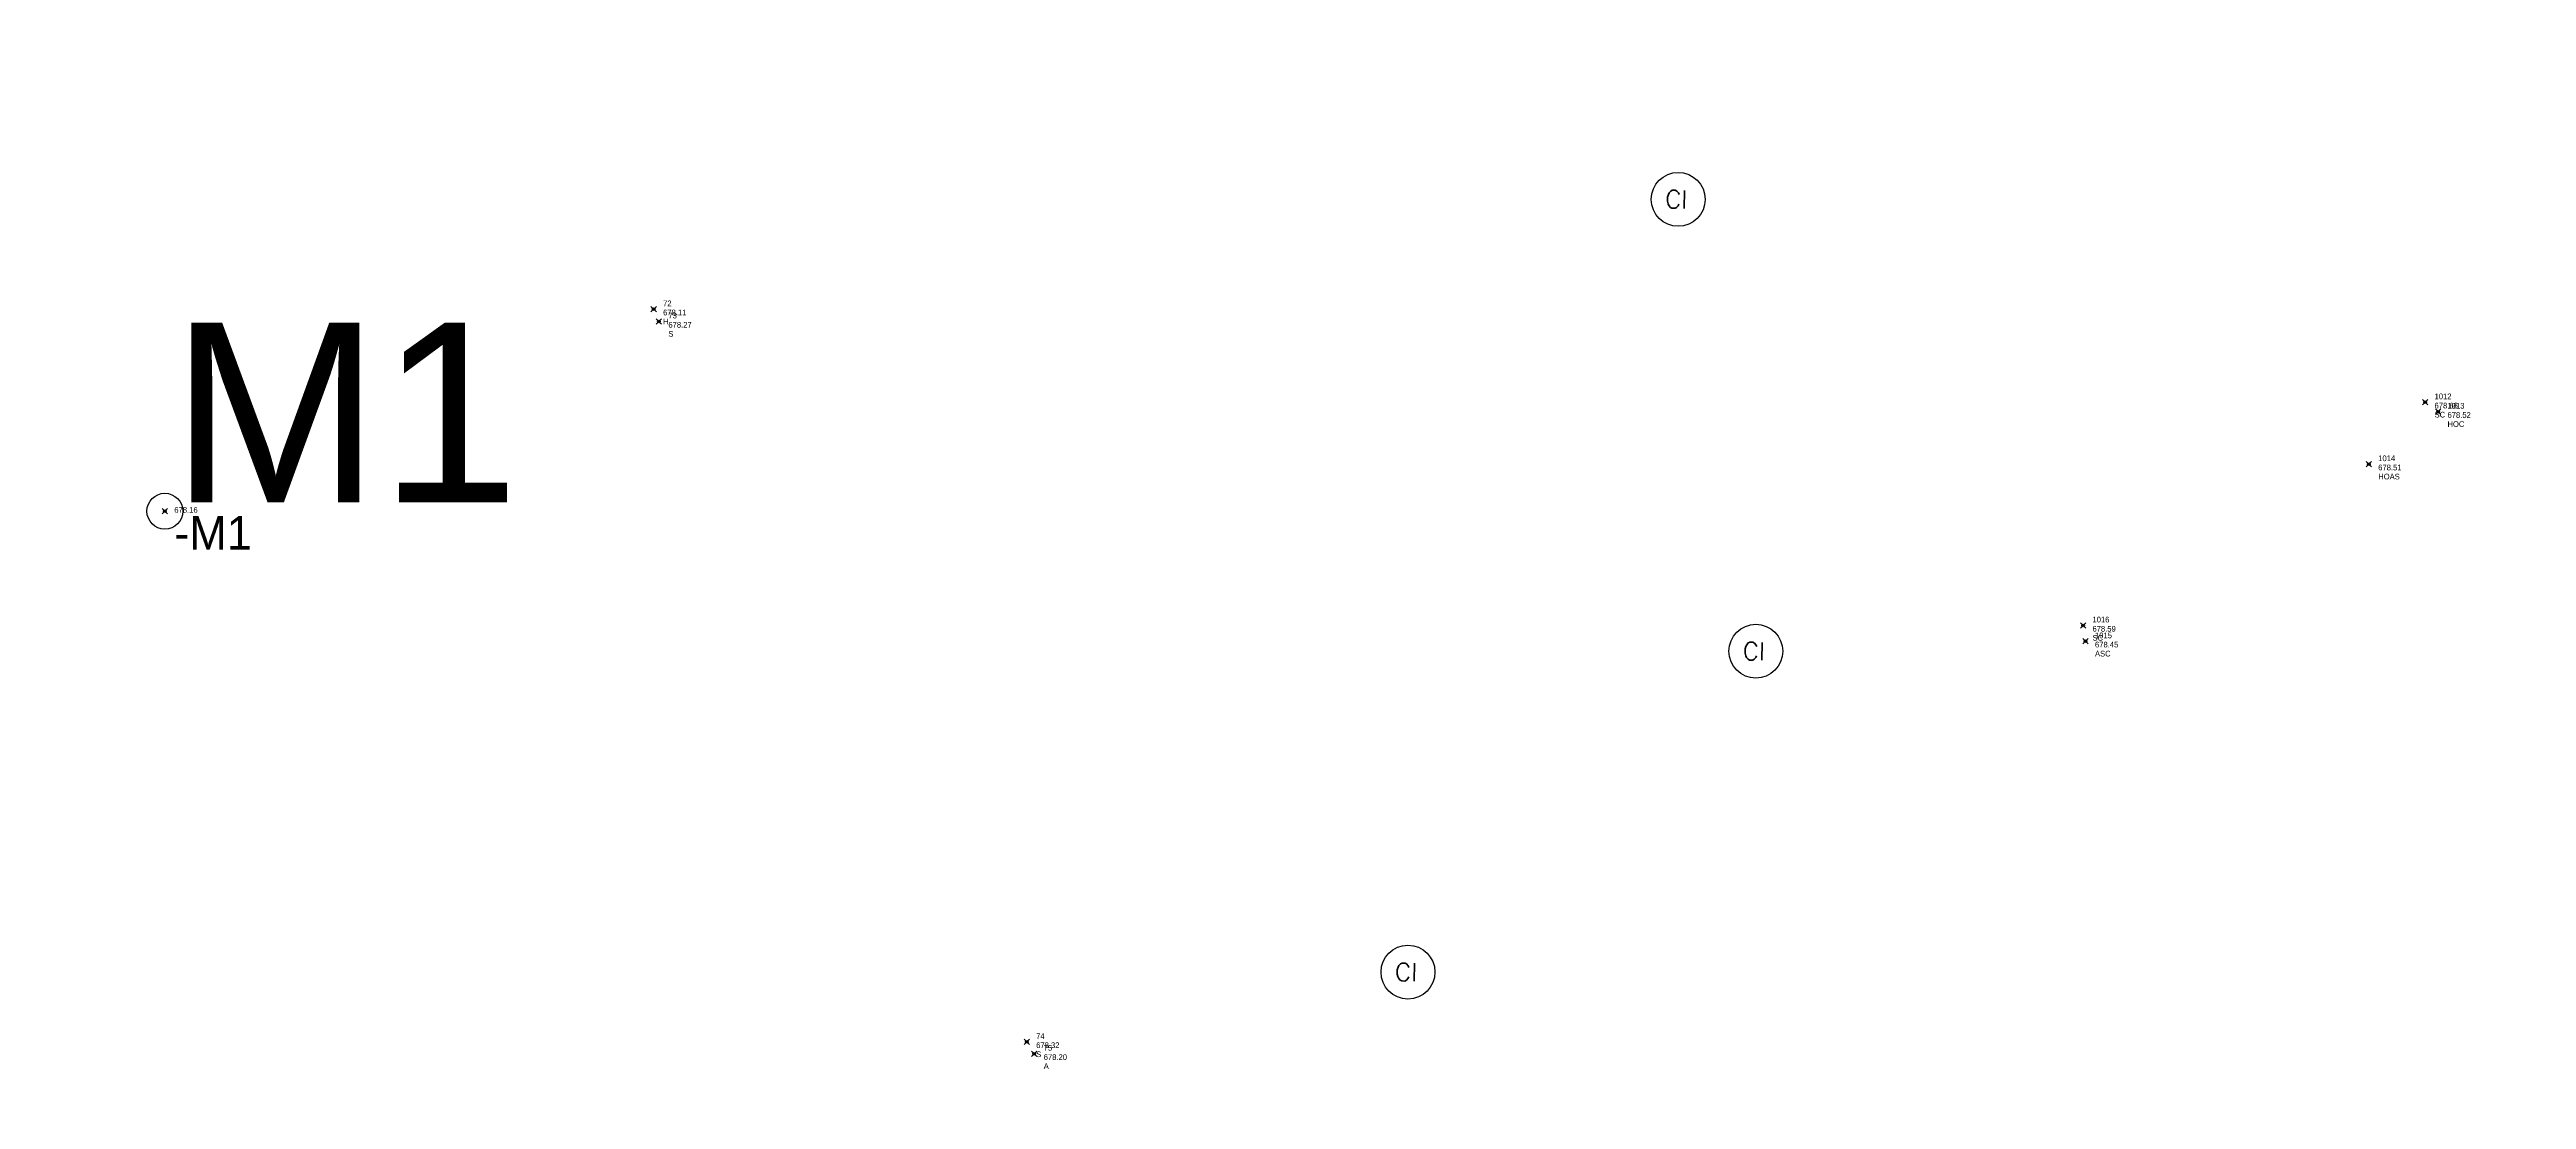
# Model space of a CAD drawing. Extents: x 352140 to 354978, y 6304672 to 6307963.
# Drawn here: x 352620.55 to 352648.15, y 6305451.52 to 6305463.21 of the extents above; entities that cross this region are included whole.
import ezdxf

# ---------------------------------------------------------------- set-up
doc = ezdxf.new("R2010")
doc.units = 0
doc.header["$PDMODE"] = 35
doc.header["$PDSIZE"] = 0.03
doc.layers.get('0').update_dxf_attribs({"linetype": 'CONTINUOUS'})
for name, color, linetype in [('1-ESTACION', 6, 'CONTINUOUS'), ('2-ACHURADO JARDINERA', 252, 'CONTINUOUS'), ('2-ACHURADO VEREDA', 252, 'CONTINUOUS'), ('V-NODE - 2013', 4, 'CONTINUOUS'), ('V-NODE-TEXT 2013', 2, 'CONTINUOUS'), ('V-NODE-TEXT1 2013', 6, 'CONTINUOUS'), ('Z-CI', 253, 'CONTINUOUS')]:
    doc.layers.add(name, color=color, linetype=linetype)
doc.styles.add('A', font='arial.ttf', dxfattribs={"height": 2})
doc.styles.add('ROMANS', font='romans.shx', dxfattribs={"width": 0.75})

# ---------------------------------------------------------------- blocks, each defined once
blk = doc.blocks.new('CI')
at = {"layer": 'Z-CI'}
blk.add_circle((0, 0), 1.2, dxfattribs=at)
at = {"layer": 'Z-CI', "style": 'ROMANS'}
blk.add_text('CI', height=0.8, rotation=360, dxfattribs=at).set_placement((-0.58, -0.4))
blk = doc.blocks.new('*U211', base_point=(352627.339, 6305460.184))
at = {"layer": 'V-NODE - 2013', "lineweight": -2}
blk.add_point((352627.339, 6305460.184), dxfattribs=at)
at = {"layer": 'V-NODE-TEXT 2013', "linetype": 'ByBlock', "char_height": 0.0635}
for s, insert, attachment_point in [('73', (352627.444, 6305460.217), 7), ('678.27', (352627.444, 6305460.179), 1), ('S', (352627.444, 6305460.078), 1)]:
    blk.add_mtext(s, dxfattribs=dict(at, insert=insert, attachment_point=attachment_point))
blk = doc.blocks.new('*U212', base_point=(352631.437, 6305452.157))
at = {"layer": 'V-NODE - 2013', "lineweight": -2}
blk.add_point((352631.437, 6305452.157), dxfattribs=at)
at = {"layer": 'V-NODE-TEXT 2013', "linetype": 'ByBlock', "char_height": 0.0635}
for s, insert, attachment_point in [('74', (352631.542, 6305452.19), 7), ('678.32', (352631.542, 6305452.152), 1), ('S', (352631.542, 6305452.051), 1)]:
    blk.add_mtext(s, dxfattribs=dict(at, insert=insert, attachment_point=attachment_point))
blk = doc.blocks.new('*U368', base_point=(352627.28, 6305460.321))
at = {"layer": 'V-NODE - 2013', "lineweight": -2}
blk.add_point((352627.28, 6305460.321), dxfattribs=at)
at = {"layer": 'V-NODE-TEXT 2013', "linetype": 'ByBlock', "char_height": 0.0635}
for s, insert, attachment_point in [('72', (352627.385, 6305460.354), 7), ('678.11', (352627.385, 6305460.316), 1), ('H', (352627.385, 6305460.215), 1)]:
    blk.add_mtext(s, dxfattribs=dict(at, insert=insert, attachment_point=attachment_point))
blk = doc.blocks.new('*U420', base_point=(352631.521, 6305452.025))
at = {"layer": 'V-NODE - 2013', "lineweight": -2}
blk.add_point((352631.521, 6305452.025), dxfattribs=at)
at = {"layer": 'V-NODE-TEXT 2013', "linetype": 'ByBlock', "char_height": 0.0635}
for s, insert, attachment_point in [('A', (352631.626, 6305451.919), 1), ('75', (352631.626, 6305452.058), 7), ('678.20', (352631.626, 6305452.02), 1)]:
    blk.add_mtext(s, dxfattribs=dict(at, insert=insert, attachment_point=attachment_point))
blk = doc.blocks.new('*U451', base_point=(352621.834, 6305458.07))
at = {"layer": 'V-NODE - 2013', "lineweight": -2}
blk.add_point((352621.834, 6305458.07), dxfattribs=at)
at = {"layer": 'V-NODE-TEXT1 2013', "linetype": 'ByBlock'}
for s, insert, char_height, attachment_point in [('678.16', (352621.939, 6305458.084), 0.0635, 4), ('-M1', (352621.939, 6305458.015), 0.375, 1)]:
    blk.add_mtext(s, dxfattribs=dict(at, insert=insert, char_height=char_height, attachment_point=attachment_point))
blk = doc.blocks.new('*U488', base_point=(352647.019, 6305459.284))
at = {"layer": 'V-NODE - 2013', "lineweight": -2}
blk.add_point((352647.019, 6305459.284), dxfattribs=at)
at = {"layer": 'V-NODE-TEXT 2013', "linetype": 'ByBlock', "char_height": 0.0635}
for s, insert, attachment_point in [('1012', (352647.124, 6305459.317), 7), ('SC', (352647.124, 6305459.178), 1), ('678.66', (352647.124, 6305459.279), 1)]:
    blk.add_mtext(s, dxfattribs=dict(at, insert=insert, attachment_point=attachment_point))
blk = doc.blocks.new('*U489', base_point=(352643.207, 6305456.797))
at = {"layer": 'V-NODE - 2013', "lineweight": -2}
blk.add_point((352643.207, 6305456.797), dxfattribs=at)
at = {"layer": 'V-NODE-TEXT 2013', "linetype": 'ByBlock', "char_height": 0.0635}
for s, insert, attachment_point in [('1016', (352643.312, 6305456.83), 7), ('SC', (352643.312, 6305456.691), 1), ('678.59', (352643.312, 6305456.792), 1)]:
    blk.add_mtext(s, dxfattribs=dict(at, insert=insert, attachment_point=attachment_point))
blk = doc.blocks.new('*U527', base_point=(352647.163, 6305459.179))
at = {"layer": 'V-NODE - 2013', "lineweight": -2}
blk.add_point((352647.163, 6305459.179), dxfattribs=at)
at = {"layer": 'V-NODE-TEXT 2013', "linetype": 'ByBlock', "char_height": 0.0635}
for s, insert, attachment_point in [('678.52', (352647.268, 6305459.174), 1), ('1013', (352647.268, 6305459.212), 7), ('HOC', (352647.268, 6305459.073), 1)]:
    blk.add_mtext(s, dxfattribs=dict(at, insert=insert, attachment_point=attachment_point))
blk = doc.blocks.new('*U529', base_point=(352646.391, 6305458.594))
at = {"layer": 'V-NODE - 2013', "lineweight": -2}
blk.add_point((352646.391, 6305458.594), dxfattribs=at)
at = {"layer": 'V-NODE-TEXT 2013', "linetype": 'ByBlock', "char_height": 0.0635}
for s, insert, attachment_point in [('678.51', (352646.496, 6305458.589), 1), ('1014', (352646.496, 6305458.627), 7), ('HOAS', (352646.496, 6305458.488), 1)]:
    blk.add_mtext(s, dxfattribs=dict(at, insert=insert, attachment_point=attachment_point))
blk = doc.blocks.new('*U565', base_point=(352643.235, 6305456.621))
at = {"layer": 'V-NODE - 2013', "lineweight": -2}
blk.add_point((352643.235, 6305456.621), dxfattribs=at)
at = {"layer": 'V-NODE-TEXT 2013', "linetype": 'ByBlock', "char_height": 0.0635}
for s, insert, attachment_point in [('678.45', (352643.34, 6305456.616), 1), ('1015', (352643.34, 6305456.654), 7), ('ASC', (352643.34, 6305456.515), 1)]:
    blk.add_mtext(s, dxfattribs=dict(at, insert=insert, attachment_point=attachment_point))

msp = doc.modelspace()

# ---------------------------------------------------------------- hatches: boundary and pattern name
at = {"layer": '2-ACHURADO JARDINERA'}
h = msp.add_hatch(dxfattribs=at)
h.set_pattern_fill('CROSS', color=256, scale=0.25)
h.paths.add_polyline_path([(352807.58, 6305421.813), (352857.313, 6305432.478), (352902.068, 6305442.569), (352944.352, 6305451.754), (352994.7, 6305463.164), (353046.903, 6305475.514), (353092.39, 6305485.729), (353145.758, 6305497.876), (353144.258, 6305503.395), (353100.244, 6305493.41), (353059.279, 6305483.986), (353001.811, 6305470.928), (352950.675, 6305459.264), (352912.85, 6305450.546), (352850.724, 6305436.562), (352806.099, 6305426.903), (352769.806, 6305419.924), (352732.226, 6305412.88), (352692.279, 6305405.033), (352665.568, 6305399.969), (352618.739, 6305391.031, 0.354627), (352616.291, 6305386.209), (352665.262, 6305394.306), (352713.933, 6305403.621), (352757.54, 6305411.682)])
h = msp.add_hatch(dxfattribs=at)
h.set_pattern_fill('CROSS', color=256, scale=0.25)
edge = h.paths.add_edge_path()
edge.add_line((353143.074, 6305480.003), (353148.882, 6305481.723))
edge.add_line((353148.882, 6305481.723), (353146.47, 6305493.302))
edge.add_line((353146.47, 6305493.302), (353093.152, 6305481.277))
edge.add_line((353093.152, 6305481.277), (353048.229, 6305470.72))
edge.add_line((353048.229, 6305470.72), (352995.652, 6305458.757))
edge.add_line((352995.652, 6305458.757), (352945.972, 6305447.39))
edge.add_line((352945.972, 6305447.39), (352902.832, 6305437.649))
edge.add_line((352902.832, 6305437.649), (352858.107, 6305427.58))
edge.add_line((352858.107, 6305427.58), (352808.548, 6305416.922))
edge.add_line((352808.548, 6305416.922), (352758.228, 6305407.22))
edge.add_line((352758.228, 6305407.22), (352715.498, 6305399.08))
edge.add_line((352715.498, 6305399.08), (352666.18, 6305389.17))
edge.add_line((352666.18, 6305389.17), (352630.985, 6305382.073))
edge.add_arc((352633.263, 6305369.826), 12.457, 100.5388, 166.1407)
edge.add_arc((352624.225, 6305372.056), 3.148, 166.1407, 234.2062)
edge.add_arc((352627.06, 6305380.902), 12.321, 247.6974, 283.8785)
edge.add_line((352630.015, 6305368.941), (352668.694, 6305376.743))
edge.add_line((352668.694, 6305376.743), (352717.109, 6305386.55))
edge.add_line((352717.109, 6305386.55), (352759.295, 6305395.212))
edge.add_line((352759.295, 6305395.212), (352809.818, 6305405.374))
edge.add_line((352809.818, 6305405.374), (352905.734, 6305424.801))
edge.add_line((352905.734, 6305424.801), (352948.975, 6305433.696))
edge.add_line((352948.975, 6305433.696), (352998.108, 6305443.775))
edge.add_line((352998.108, 6305443.775), (353052.822, 6305454.779))
edge.add_line((353052.822, 6305454.779), (353064.913, 6305457.319))
edge.add_line((353064.913, 6305457.319), (353066.254, 6305457.586))
edge.add_line((353066.254, 6305457.586), (353114.574, 6305471.872))
edge.add_line((353114.574, 6305471.872), (353143.074, 6305480.003))
at = {"layer": '2-ACHURADO VEREDA'}
h = msp.add_hatch(dxfattribs=at)
h.set_pattern_fill('ANSI32', color=256, scale=0.09)
h.paths.add_polyline_path([(352778.513, 6305530.641), (352778.682, 6305530.165, 0.30076), (352781.877, 6305535.88), (352781.417, 6305539.545), (352780.967, 6305539.483), (352779.696, 6305548.344), (352778.207, 6305548.171), (352779.429, 6305539.404), (352778.4, 6305538.745), (352779.051, 6305534.166), (352777.12, 6305533.349), (352776.949, 6305533.635), (352767.175, 6305529.661), (352757.695, 6305525.376), (352748.002, 6305520.893), (352737.888, 6305516.144), (352730.032, 6305512.591), (352725.232, 6305511.131), (352711.741, 6305505.751), (352701.822, 6305501.812), (352688.808, 6305496.674), (352675.378, 6305491.326), (352662.77, 6305486.309), (352650.76, 6305481.531), (352641.08, 6305477.675), (352632.611, 6305474.335), (352623.668, 6305470.801), (352617.537, 6305468.424), (352605.764, 6305463.41), (352608.355, 6305461.211), (352618.346, 6305465.146), (352624.871, 6305467.668), (352633.825, 6305471.211), (352642.415, 6305474.593), (352652.307, 6305478.512), (352664.168, 6305483.169), (352676.565, 6305488.051), (352690.331, 6305493.466), (352703.095, 6305498.55), (352713.345, 6305502.582), (352726.41, 6305507.725), (352731.324, 6305509.731), (352740.236, 6305513.341), (352747.826, 6305516.788), (352758.93, 6305522.123), (352768.406, 6305526.356)])

# ---------------------------------------------------------------- linework, layer by layer
at = {"layer": '1-ESTACION'}
msp.add_circle((352621.834, 6305458.07), 0.2, dxfattribs=at)
msp.add_point((352621.834, 6305458.07), dxfattribs=at)

# ---------------------------------------------------------------- block references
for name, p in [('*U368', (352627.28, 6305460.321)), ('*U211', (352627.339, 6305460.184)), ('*U488', (352647.019, 6305459.284)), ('*U527', (352647.163, 6305459.179)), ('*U529', (352646.391, 6305458.594)), ('*U451', (352621.834, 6305458.07)), ('*U489', (352643.207, 6305456.797)), ('*U565', (352643.235, 6305456.621)), ('*U212', (352631.437, 6305452.157)), ('*U420', (352631.521, 6305452.025))]:
    msp.add_blockref(name, p)
at = {"layer": 'Z-CI', "xscale": 0.25, "yscale": 0.25, "zscale": 0.25, "rotation": 359.0901018221344}
for p in [(352638.696, 6305461.545), (352639.561, 6305456.51), (352635.685, 6305452.935)]:
    msp.add_blockref('CI', p, dxfattribs=at)

# ---------------------------------------------------------------- texts
at = {"layer": '1-ESTACION', "style": 'A'}
msp.add_text('M1', height=2, dxfattribs=at).set_placement((352621.901, 6305458.17))

doc.saveas('drawing.dxf')
